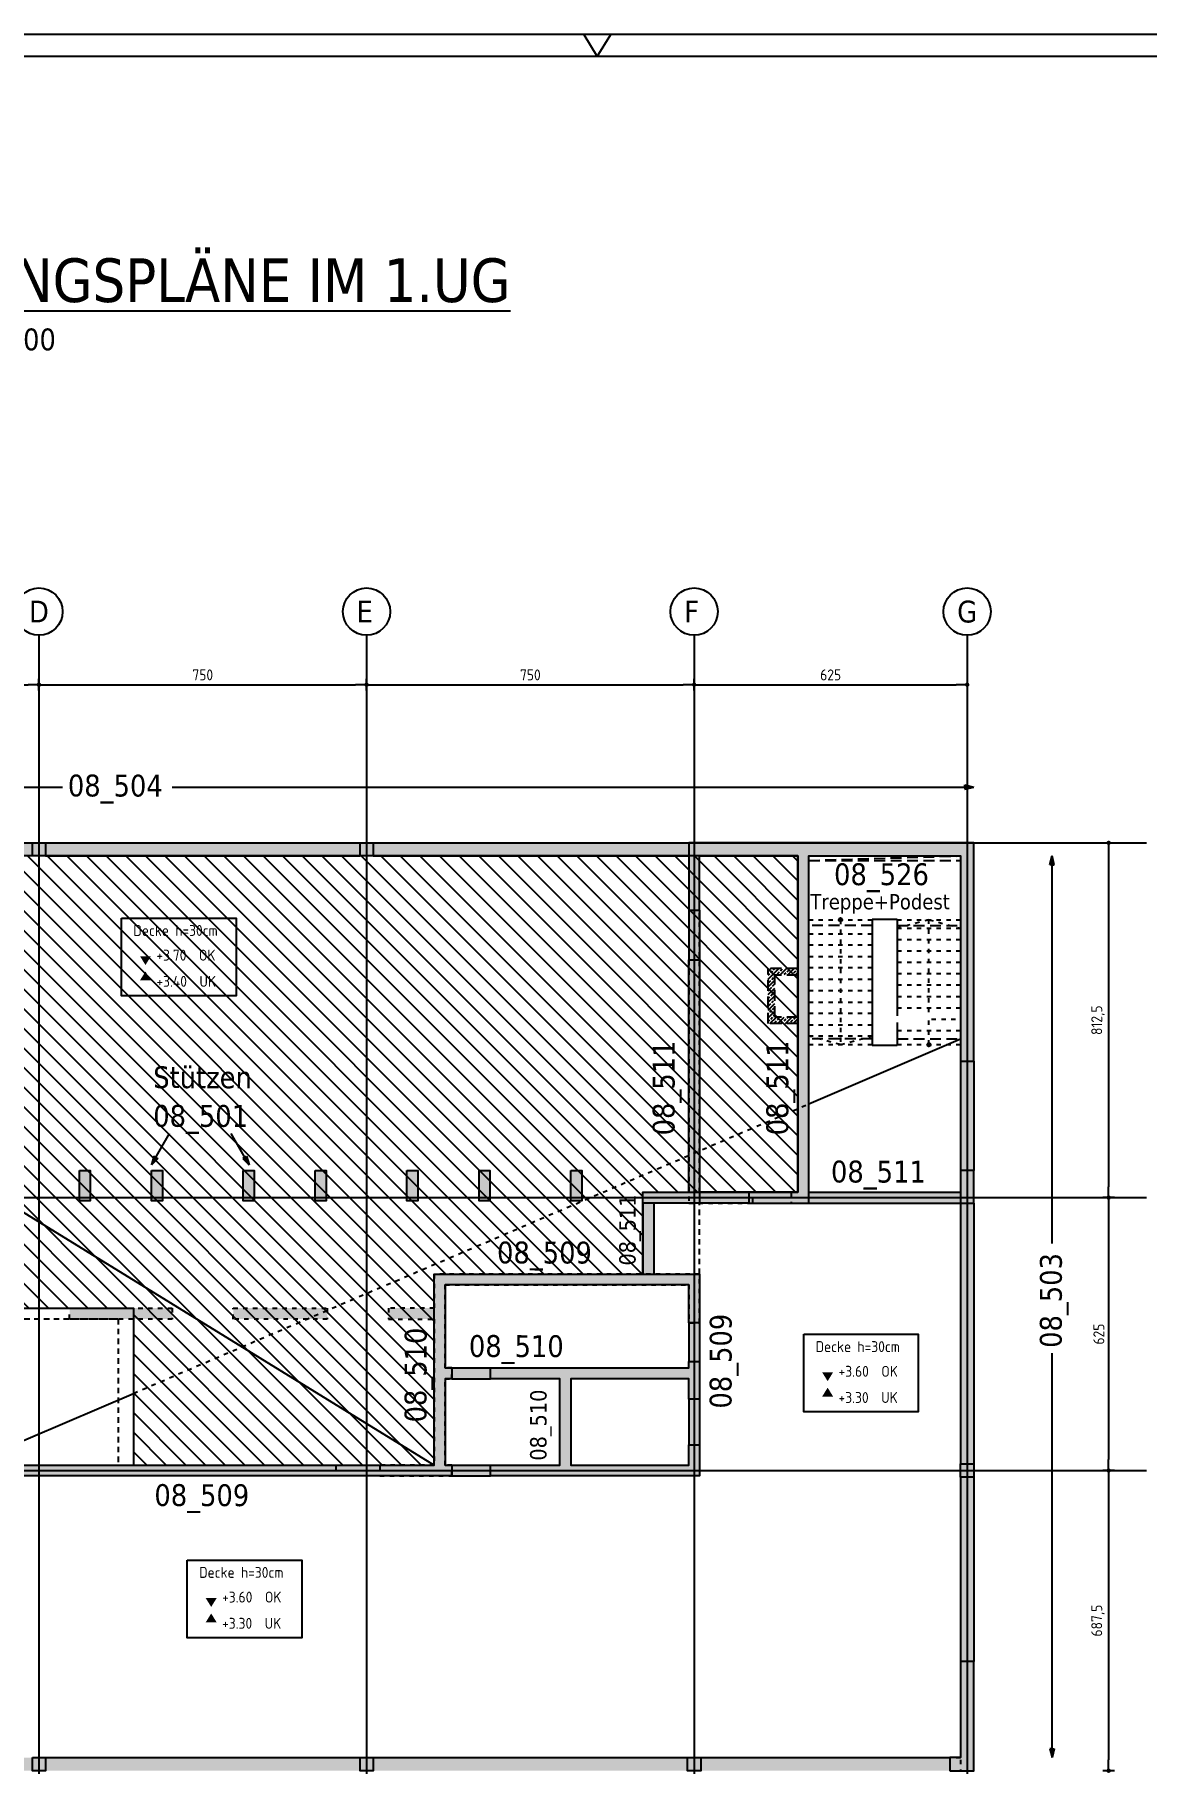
# Model space of a CAD drawing. Extents: x 0 to 84.1, y -39.8 to 59.4.
# Drawn here: x 29.17 to 54.62, y 19.8 to 59.4 of the extents above; entities that cross this region are included whole.
import ezdxf

# ---------------------------------------------------------------- set-up
doc = ezdxf.new("R2010")
doc.units = 0
for name, pattern in [('AUSGEZOGEN', [1000.01, 1000, 0.01]), ('DOT', [0.175, 0.05, -0.125]), ('HIDDEN', [0.375, 0.25, -0.125]), ('HIDDEN2', [0.187, 0.125, -0.062]), ('PUNKT', [0.175, 0.05, -0.125]), ('VERDECKT', [0.375, 0.25, -0.125])]:
    doc.linetypes.add(name, pattern=pattern)
for name, color, linetype in [('ACHSEN', 7, 'Continuous'), ('BETON', 7, 'Continuous'), ('Brüstung EG', 7, 'Continuous'), ('DRUEBER', 7, 'Continuous'), ('EG', 7, 'Continuous'), ('grau_hell', 7, 'Continuous'), ('grau_mittel', 7, 'Continuous'), ('HILFE', 7, 'Continuous'), ('koten', 7, 'Continuous'), ('MASSE', 7, 'Continuous'), ('OBJEKT', 7, 'Continuous'), ('RAHMEN', 7, 'Continuous'), ('RND', 7, 'Continuous'), ('SCHRAFF', 7, 'Continuous'), ('SFP_Achsen', 7, 'Continuous'), ('TEXT', 7, 'Continuous'), ('VERDECKT', 7, 'Continuous')]:
    doc.layers.add(name, color=color, linetype=linetype)
doc.layers.add('NOPLOT', color=7, linetype='Continuous', plot=False)
doc.styles.add('helv', font='tahoma.ttf')
doc.styles.add('txt', font='isocp.shx')
doc.dimstyles.new('DOT_I', dxfattribs={"dimtxt": 0.25, "dimasz": 0.25, "dimexe": 0.1, "dimexo": 0.3, "dimgap": 0.1, "dimtad": 1, "dimdec": 3, "dimzin": 3, "dimtxsty": 'txt', "dimblk": 'DOT', "dimblk1": 'DOT', "dimblk2": 'DOT', "dimsah": 1, "dimcen": 0.1, "dimse1": 1, "dimse2": 1, "dimazin": 0, "dimtfac": 1, "dimtdec": 4, "dimtix": 1, "dimtmove": 2, "dimatfit": 3, "dimfxl": 0, "dimtvp": 1, "dimtolj": 1, "dimtzin": 0, "dimarcsym": 0})
pattern_1 = [(0, (-66.916055, 380.793776), (0.025, 0.05), [0, -0.05])]

# ---------------------------------------------------------------- blocks, each defined once
blk = doc.blocks.new('DINA1')
at = {"layer": 'RAHMEN'}
blk.add_line((84.1, 59.4), (0, 59.4), dxfattribs=at)
at = {"layer": 'RAHMEN', "color": 7, "linetype": 'Continuous'}
for p, q in [((41.74, 59.4), (42.05, 58.9)), ((42.05, 58.9), (42.36, 59.4))]:
    blk.add_line(p, q, dxfattribs=at)
at = {"layer": 'RAHMEN', "color": 5}
blk.add_line((83.6, 58.9), (2, 58.9), dxfattribs=at)
blk = doc.blocks.new('DOT')
at = {"layer": 'MASSE', "color": 7, "linetype": 'Continuous'}
for p, q in [((0, 0), (-1, 0)), ((0, 0.54), (0, -0.54))]:
    blk.add_line(p, q, dxfattribs=at)
at = {"layer": 'MASSE', "color": 7, "linetype": 'Continuous', "const_width": 0.2}
blk.add_lwpolyline([(-0.1, 0, 1), (0.1, 0, 1)], format="xyb", close=True, dxfattribs=at)
blk = doc.blocks.new('*D8')
at = {"layer": 'Defpoints', "color": 0, "linetype": 'AUSGEZOGEN', "transparency": 16777216}
for p in [(21.769, 44.51), (29.269, 44.51), (29.269, 44.51)]:
    blk.add_point(p, dxfattribs=at)
at = {"layer": 'MASSE', "color": 0, "linetype": 'AUSGEZOGEN', "lineweight": -2, "transparency": 16777216}
blk.add_line((22.019, 44.51), (29.019, 44.51), dxfattribs=at)
at = {"layer": 'MASSE', "color": 0, "linetype": 'AUSGEZOGEN', "lineweight": -2, "transparency": 16777216, "xscale": 0.25, "yscale": 0.25, "zscale": 0.25, "rotation": 180}
blk.add_blockref('DOT', (21.769, 44.51), dxfattribs=at)
at = {"layer": 'MASSE', "color": 0, "linetype": 'AUSGEZOGEN', "lineweight": -2, "transparency": 16777216, "xscale": 0.25, "yscale": 0.25, "zscale": 0.25}
blk.add_blockref('DOT', (29.269, 44.51), dxfattribs=at)
at = {"layer": 'MASSE', "color": 0, "linetype": 'AUSGEZOGEN', "transparency": 16777216, "insert": (25.519, 44.735), "char_height": 0.25, "attachment_point": 5, "style": 'txt'}
blk.add_mtext('\\A1;750', dxfattribs=at)
blk = doc.blocks.new('*D9')
at = {"layer": 'Defpoints', "color": 0, "linetype": 'AUSGEZOGEN', "transparency": 16777216}
for p in [(29.269, 44.51), (36.769, 44.51), (36.769, 44.51)]:
    blk.add_point(p, dxfattribs=at)
at = {"layer": 'MASSE', "color": 0, "linetype": 'AUSGEZOGEN', "lineweight": -2, "transparency": 16777216}
blk.add_line((29.519, 44.51), (36.519, 44.51), dxfattribs=at)
at = {"layer": 'MASSE', "color": 0, "linetype": 'AUSGEZOGEN', "lineweight": -2, "transparency": 16777216, "xscale": 0.25, "yscale": 0.25, "zscale": 0.25, "rotation": 180}
blk.add_blockref('DOT', (29.269, 44.51), dxfattribs=at)
at = {"layer": 'MASSE', "color": 0, "linetype": 'AUSGEZOGEN', "lineweight": -2, "transparency": 16777216, "xscale": 0.25, "yscale": 0.25, "zscale": 0.25}
blk.add_blockref('DOT', (36.769, 44.51), dxfattribs=at)
at = {"layer": 'MASSE', "color": 0, "linetype": 'AUSGEZOGEN', "transparency": 16777216, "insert": (33.019, 44.735), "char_height": 0.25, "attachment_point": 5, "style": 'txt'}
blk.add_mtext('\\A1;750', dxfattribs=at)
blk = doc.blocks.new('*D10')
at = {"layer": 'Defpoints', "color": 0, "linetype": 'AUSGEZOGEN', "transparency": 16777216}
for p in [(36.769, 44.51), (44.269, 44.51), (44.269, 44.51)]:
    blk.add_point(p, dxfattribs=at)
at = {"layer": 'MASSE', "color": 0, "linetype": 'AUSGEZOGEN', "lineweight": -2, "transparency": 16777216}
blk.add_line((37.019, 44.51), (44.019, 44.51), dxfattribs=at)
at = {"layer": 'MASSE', "color": 0, "linetype": 'AUSGEZOGEN', "lineweight": -2, "transparency": 16777216, "xscale": 0.25, "yscale": 0.25, "zscale": 0.25, "rotation": 180}
blk.add_blockref('DOT', (36.769, 44.51), dxfattribs=at)
at = {"layer": 'MASSE', "color": 0, "linetype": 'AUSGEZOGEN', "lineweight": -2, "transparency": 16777216, "xscale": 0.25, "yscale": 0.25, "zscale": 0.25}
blk.add_blockref('DOT', (44.269, 44.51), dxfattribs=at)
at = {"layer": 'MASSE', "color": 0, "linetype": 'AUSGEZOGEN', "transparency": 16777216, "insert": (40.519, 44.735), "char_height": 0.25, "attachment_point": 5, "style": 'txt'}
blk.add_mtext('\\A1;750', dxfattribs=at)
blk = doc.blocks.new('*D11')
at = {"layer": 'Defpoints', "color": 0, "linetype": 'AUSGEZOGEN', "transparency": 16777216}
for p in [(44.269, 44.51), (50.519, 44.51), (50.519, 44.51)]:
    blk.add_point(p, dxfattribs=at)
at = {"layer": 'MASSE', "color": 0, "linetype": 'AUSGEZOGEN', "lineweight": -2, "transparency": 16777216}
blk.add_line((44.519, 44.51), (50.269, 44.51), dxfattribs=at)
at = {"layer": 'MASSE', "color": 0, "linetype": 'AUSGEZOGEN', "lineweight": -2, "transparency": 16777216, "xscale": 0.25, "yscale": 0.25, "zscale": 0.25, "rotation": 180}
blk.add_blockref('DOT', (44.269, 44.51), dxfattribs=at)
at = {"layer": 'MASSE', "color": 0, "linetype": 'AUSGEZOGEN', "lineweight": -2, "transparency": 16777216, "xscale": 0.25, "yscale": 0.25, "zscale": 0.25}
blk.add_blockref('DOT', (50.519, 44.51), dxfattribs=at)
at = {"layer": 'MASSE', "color": 0, "linetype": 'AUSGEZOGEN', "transparency": 16777216, "insert": (47.394, 44.735), "char_height": 0.25, "attachment_point": 5, "style": 'txt'}
blk.add_mtext('\\A1;625', dxfattribs=at)
blk = doc.blocks.new('*D12')
at = {"layer": 'Defpoints', "color": 0, "linetype": 'AUSGEZOGEN', "transparency": 16777216}
for p in [(53.759, 40.887), (53.759, 32.762), (53.759, 32.762)]:
    blk.add_point(p, dxfattribs=at)
at = {"layer": 'MASSE', "color": 0, "linetype": 'AUSGEZOGEN', "lineweight": -2, "transparency": 16777216}
blk.add_line((53.759, 40.637), (53.759, 33.012), dxfattribs=at)
at = {"layer": 'MASSE', "color": 0, "linetype": 'AUSGEZOGEN', "lineweight": -2, "transparency": 16777216, "xscale": 0.25, "yscale": 0.25, "zscale": 0.25}
for p, rotation in [((53.759, 40.887), 90), ((53.759, 32.762), 270)]:
    blk.add_blockref('DOT', p, dxfattribs=dict(at, rotation=rotation))
at = {"layer": 'MASSE', "color": 0, "linetype": 'AUSGEZOGEN', "transparency": 16777216, "insert": (53.515, 36.825), "char_height": 0.25, "attachment_point": 5, "rotation": 90, "style": 'txt'}
blk.add_mtext('\\A1;812,5', dxfattribs=at)
blk = doc.blocks.new('*D13')
at = {"layer": 'Defpoints', "color": 0, "linetype": 'AUSGEZOGEN', "transparency": 16777216}
for p in [(53.759, 32.762), (53.759, 26.512), (53.759, 26.512)]:
    blk.add_point(p, dxfattribs=at)
at = {"layer": 'MASSE', "color": 0, "linetype": 'AUSGEZOGEN', "lineweight": -2, "transparency": 16777216}
blk.add_line((53.759, 32.512), (53.759, 26.762), dxfattribs=at)
at = {"layer": 'MASSE', "color": 0, "linetype": 'AUSGEZOGEN', "lineweight": -2, "transparency": 16777216, "xscale": 0.25, "yscale": 0.25, "zscale": 0.25}
for p, rotation in [((53.759, 32.762), 90), ((53.759, 26.512), 270)]:
    blk.add_blockref('DOT', p, dxfattribs=dict(at, rotation=rotation))
at = {"layer": 'MASSE', "color": 0, "linetype": 'AUSGEZOGEN', "transparency": 16777216, "insert": (53.534, 29.637), "char_height": 0.25, "attachment_point": 5, "rotation": 90, "style": 'txt'}
blk.add_mtext('\\A1;625', dxfattribs=at)
blk = doc.blocks.new('*D14')
at = {"layer": 'Defpoints', "color": 0, "linetype": 'AUSGEZOGEN', "transparency": 16777216}
for p in [(53.759, 26.512), (53.759, 19.637), (53.759, 19.637)]:
    blk.add_point(p, dxfattribs=at)
at = {"layer": 'MASSE', "color": 0, "linetype": 'AUSGEZOGEN', "lineweight": -2, "transparency": 16777216}
blk.add_line((53.759, 26.262), (53.759, 19.887), dxfattribs=at)
at = {"layer": 'MASSE', "color": 0, "linetype": 'AUSGEZOGEN', "lineweight": -2, "transparency": 16777216, "xscale": 0.25, "yscale": 0.25, "zscale": 0.25}
for p, rotation in [((53.759, 26.512), 90), ((53.759, 19.637), 270)]:
    blk.add_blockref('DOT', p, dxfattribs=dict(at, rotation=rotation))
at = {"layer": 'MASSE', "color": 0, "linetype": 'AUSGEZOGEN', "transparency": 16777216, "insert": (53.515, 23.075), "char_height": 0.25, "attachment_point": 5, "rotation": 90, "style": 'txt'}
blk.add_mtext('\\A1;687,5', dxfattribs=at)
blk = doc.blocks.new('1.UG')
at = {"color": 0, "linetype": 'ByBlock', "lineweight": -2}
for points in [[(0, 0), (6.475, 0), (6.475, -1.54), (6.225, -1.54), (6.225, -0.3), (3.975, -0.3), (3.975, -8), (5.1, -8), (5.1, -8.25), (3.725, -8.25), (3.725, -0.3), (0.235, -0.3), (0.235, -12.105), (-0.43, -12.105), (-0.43, -11.805), (0.025, -11.805), (0.025, -7.075), (0.075, -7.075), (0.075, 0)], [(39, -5), (39, 0), (32.475, 0), (32.475, -1.54), (32.725, -1.54), (32.725, -0.3), (34.975, -0.3), (34.975, -8), (33.85, -8), (33.85, -8.25), (35.225, -8.25), (35.225, -0.3), (38.7, -0.3), (38.7, -5), (39, -5)], [(0.075, 0), (0, 0), (0, -7.075), (0.025, -7.075)], [(0.235, -12.105), (0.3, -12.105), (0.3, -0.3)], [(32.475, -2.675), (32.725, -2.675), (32.725, -8.25), (31.425, -8.25), (31.425, -8), (32.475, -8), (32.475, -2.675)], [(0.025, -7.075), (-0.05, -7.075), (-0.05, -11.805)], [(3.725, -9.875), (12.125, -9.875), (12.125, -10.125), (10.31, -10.125), (10.31, -11.315), (13.16, -11.315), (13.16, -10.125), (13.01, -10.125), (13.01, -9.875), (15.775, -9.875), (15.775, -10.125), (14.575, -10.125), (14.575, -14.25), (26.65, -14.25), (26.65, -9.875), (32.725, -9.875), (32.725, -10.99), (32.475, -10.99), (32.475, -10.125), (26.9, -10.125), (26.9, -12.025), (27.05, -12.025), (27.05, -12.275), (26.9, -12.275), (26.9, -14.25), (27.05, -14.25), (27.05, -14.5), (11.47, -14.5), (11.47, -14.25), (14.325, -14.25), (14.325, -10.125), (13.41, -10.125), (13.41, -11.565), (10.31, -11.565), (10.31, -14.25), (10.46, -14.25), (10.46, -14.5), (9.91, -14.5), (9.91, -14.25), (10.06, -14.25), (10.06, -10.125), (3.975, -10.125), (3.975, -14.25), (4.125, -14.25), (4.125, -14.5), (3.725, -14.5), (3.725, -9.875)], [(27.935, -12.025), (32.475, -12.025), (32.475, -11.875), (32.725, -11.875), (32.725, -12.74), (32.475, -12.74), (32.475, -12.275), (29.775, -12.275), (29.775, -14.25), (32.475, -14.25), (32.475, -13.79), (32.725, -13.79), (32.725, -14.5), (27.935, -14.5), (27.935, -14.25), (29.525, -14.25), (29.525, -12.275), (27.935, -12.275), (27.935, -12.025)], [(0.235, -14.155), (0.3, -14.155), (0.3, -19.85)], [(0.025, -21.25), (-0.05, -21.25), (-0.05, -14.455)], [(4.025, -21.25), (3.725, -21.25), (3.725, -20.15), (3.25, -20.15), (3.25, -19.85), (3.725, -19.85), (3.725, -16.123), (4.025, -16.123), (4.025, -21.25)], [(0.3, -20.15), (0.3, -21.25), (0.235, -21.25)]]:
    blk.add_lwpolyline(points, dxfattribs=at)
for points in [[(24.95, 0), (25.25, 0), (25.25, -0.3), (24.95, -0.3)], [(9.95, 0), (10.25, 0), (10.25, -0.3), (9.95, -0.3)], [(17.45, 0), (17.75, 0), (17.75, -0.3), (17.45, -0.3)], [(6.225, -2.675), (6.475, -2.675), (6.475, -8.25), (6.225, -8.25)], [(8.925, -7.5), (9.175, -7.5), (9.175, -8.195), (8.925, -8.195)], [(11.025, -7.5), (11.275, -7.5), (11.275, -8.195), (11.025, -8.195)], [(12.675, -7.5), (12.925, -7.5), (12.925, -8.195), (12.675, -8.195)], [(14.775, -7.5), (15.025, -7.5), (15.025, -8.195), (14.775, -8.195)], [(16.425, -7.5), (16.675, -7.5), (16.675, -8.195), (16.425, -8.195)], [(18.525, -7.5), (18.775, -7.5), (18.775, -8.195), (18.525, -8.195)], [(20.175, -7.5), (20.425, -7.5), (20.425, -8.195), (20.175, -8.195)], [(22.275, -7.5), (22.525, -7.5), (22.525, -8.195), (22.275, -8.195)], [(23.925, -7.5), (24.175, -7.5), (24.175, -8.195), (23.925, -8.195)], [(26.025, -7.5), (26.275, -7.5), (26.275, -8.195), (26.025, -8.195)], [(27.675, -7.5), (27.925, -7.5), (27.925, -8.195), (27.675, -8.195)], [(29.775, -7.5), (30.025, -7.5), (30.025, -8.195), (29.775, -8.195)], [(39, -7.5), (38.7, -7.5), (38.7, -8.25), (39, -8.25)], [(0.025, -21.25), (0.025, -14.455), (-0.43, -14.455), (-0.43, -14.155), (0.235, -14.155), (0.235, -19.85), (0.775, -19.85), (0.775, -20.15), (0.235, -20.15), (0.235, -21.25)], [(5.135, -14.25), (8.9, -14.25), (8.9, -14.5), (5.135, -14.5)], [(38.7, -14.225), (39, -14.225), (39, -14.525), (38.7, -14.525)], [(38.45, -21.25), (39, -21.25), (39, -18.75), (38.7, -18.75), (38.7, -20.95), (38.45, -20.95)], [(9.95, -20.95), (10.25, -20.95), (10.25, -21.25), (9.95, -21.25)], [(17.45, -20.95), (17.75, -20.95), (17.75, -21.25), (17.45, -21.25)], [(24.95, -20.95), (25.25, -20.95), (25.25, -21.25), (24.95, -21.25)], [(32.45, -20.95), (32.75, -20.95), (32.75, -21.25), (32.45, -21.25)]]:
    blk.add_lwpolyline(points, close=True, dxfattribs=at)
blk = doc.blocks.new('EG')
at = {"color": 0, "linetype": 'ByBlock', "lineweight": -2}
for points in [[(0.075, 0), (6.475, 0), (6.475, -8.25), (5.01, -8.25), (5.01, -8), (6.225, -8), (6.225, -0.3), (3.975, -0.3), (3.975, -8), (4.125, -8), (4.125, -8.25), (3.725, -8.25), (3.725, -0.3), (0.235, -0.3), (0.235, -12.105), (-0.43, -12.105), (-0.43, -11.805), (0.025, -11.805), (0.025, -7.075), (0.075, -7.075)], [(9.95, 0), (10.25, 0), (10.25, -0.3), (9.95, -0.3)], [(17.45, 0), (17.75, 0), (17.75, -0.3), (17.45, -0.3)], [(24.95, 0), (25.25, 0), (25.25, -0.3), (24.95, -0.3)], [(8.925, -7.5), (9.175, -7.5), (9.175, -8.195), (8.925, -8.195)], [(11.025, -7.5), (11.275, -7.5), (11.275, -8.195), (11.025, -8.195)], [(12.675, -7.5), (12.925, -7.5), (12.925, -8.195), (12.675, -8.195)], [(14.775, -7.5), (15.025, -7.5), (15.025, -8.195), (14.775, -8.195)], [(16.425, -7.5), (16.675, -7.5), (16.675, -8.195), (16.425, -8.195)], [(18.525, -7.5), (18.775, -7.5), (18.775, -8.195), (18.525, -8.195)], [(20.175, -7.5), (20.425, -7.5), (20.425, -8.195), (20.175, -8.195)], [(22.275, -7.5), (22.525, -7.5), (22.525, -8.195), (22.275, -8.195)], [(23.925, -7.5), (24.175, -7.5), (24.175, -8.195), (23.925, -8.195)], [(26.025, -7.5), (26.275, -7.5), (26.275, -8.195), (26.025, -8.195)], [(27.675, -7.5), (27.925, -7.5), (27.925, -8.195), (27.675, -8.195)], [(29.775, -7.5), (30.025, -7.5), (30.025, -8.195), (29.775, -8.195)], [(39, -7.5), (38.7, -7.5), (38.7, -8.25), (39, -8.25)], [(14.325, -10.125), (13.41, -10.125), (13.41, -14.25), (14.325, -14.25)], [(14.575, -10.125), (15.525, -10.125), (15.525, -14.25), (14.575, -14.25)], [(18.3, -10.655), (20.65, -10.655), (20.65, -10.905), (18.3, -10.905)], [(22.05, -10.655), (24.2, -10.655), (24.2, -10.905), (22.05, -10.905)], [(0.235, -14.155), (0.235, -21.25), (0.025, -21.25), (0.025, -14.455), (-0.43, -14.455), (-0.43, -14.155)], [(5.135, -14.25), (8.9, -14.25), (8.9, -14.5), (5.135, -14.5)], [(38.7, -14.225), (39, -14.225), (39, -14.525), (38.7, -14.525)], [(39, -18.75), (38.7, -18.75), (38.7, -21.25), (39, -21.25)], [(3.7, -20.95), (4, -20.95), (4, -21.25), (3.7, -21.25)], [(9.95, -20.95), (10.25, -20.95), (10.25, -21.25), (9.95, -21.25)], [(17.45, -20.95), (17.75, -20.95), (17.75, -21.25), (17.45, -21.25)], [(24.95, -20.95), (25.25, -20.95), (25.25, -21.25), (24.95, -21.25)], [(32.45, -20.95), (32.75, -20.95), (32.75, -21.25), (32.45, -21.25)]]:
    blk.add_lwpolyline(points, close=True, dxfattribs=at)
for points in [[(0.075, 0), (0, 0), (0, -7.075), (0.025, -7.075)], [(39, 0), (32.475, 0), (32.475, -8.25), (33.94, -8.25), (33.94, -8), (32.725, -8), (32.725, -0.3), (34.975, -0.3), (34.975, -8), (34.825, -8), (34.825, -8.25), (35.225, -8.25), (35.225, -0.3), (38.7, -0.3), (38.7, -5), (39, -5), (39, 0)], [(0.235, -12.105), (0.3, -12.105), (0.3, -0.3)], [(0.025, -7.075), (-0.05, -7.075), (-0.05, -11.805)], [(3.725, -9.875), (12.125, -9.875), (12.125, -10.125), (10.31, -10.125), (10.31, -11.315), (13.16, -11.315), (13.16, -10.125), (13.01, -10.125), (13.01, -9.875), (15.775, -9.875), (15.775, -10.655), (16.9, -10.655), (16.9, -10.905), (15.775, -10.905), (15.775, -14.25), (24.395, -14.25), (24.395, -14.5), (11.47, -14.5), (11.47, -14.25), (13.16, -14.25), (13.16, -11.565), (10.31, -11.565), (10.31, -14.25), (10.46, -14.25), (10.46, -14.5), (9.91, -14.5), (9.91, -14.25), (10.06, -14.25), (10.06, -10.125), (3.975, -10.125), (3.975, -14.25), (4.125, -14.25), (4.125, -14.5), (3.725, -14.5), (3.725, -9.875)], [(26.65, -9.875), (26.65, -10.655), (25.6, -10.655), (25.6, -10.905), (26.65, -10.905), (26.65, -14.25), (25.405, -14.25), (25.405, -14.5), (27.05, -14.5), (27.05, -14.25), (26.9, -14.25), (26.9, -12.275), (27.05, -12.275), (27.05, -12.025), (26.9, -12.025), (26.9, -10.125), (32.475, -10.125), (32.475, -10.99), (32.725, -10.99), (32.725, -9.875), (26.65, -9.875)], [(27.935, -12.025), (32.475, -12.025), (32.475, -11.875), (32.725, -11.875), (32.725, -12.74), (32.475, -12.74), (32.475, -12.275), (29.775, -12.275), (29.775, -14.25), (32.475, -14.25), (32.475, -13.79), (32.725, -13.79), (32.725, -14.5), (27.935, -14.5), (27.935, -14.25), (29.525, -14.25), (29.525, -12.275), (27.935, -12.275), (27.935, -12.025)], [(0.235, -14.155), (0.3, -14.155), (0.3, -21.25), (0.235, -21.25)], [(0.025, -21.25), (-0.05, -21.25), (-0.05, -14.455)]]:
    blk.add_lwpolyline(points, dxfattribs=at)
blk = doc.blocks.new('Pfeillinie')
at = {"layer": 'TEXT', "linetype": 'Continuous'}
blk.add_hatch(color=7, dxfattribs=at).paths.add_polyline_path([(0, 0), (-0.8, 0.2), (-0.8, 0), (-0.8, -0.2)])
at = {"layer": 'TEXT', "color": 7, "linetype": 'Continuous'}
for p, q in [((-0.8, 0), (-0.8, 0.2)), ((-0.8, 0.2), (0, 0)), ((-0.8, 0), (-0.8, -0.2)), ((-0.8, -0.2), (0, 0))]:
    blk.add_line(p, q, dxfattribs=at)
blk = doc.blocks.new('okrd_o')
at = {"layer": 'koten', "color": 7, "linetype": 'Continuous'}
blk.add_solid([(-0.125, 0.202), (0.125, 0.202), (0, 0)], dxfattribs=at)
at = {"layer": 'koten', "style": 'txt'}
blk.add_attdef('OKRD', (0.25, 0.1), '', height=0.25, dxfattribs=at)
blk = doc.blocks.new('okrd_u')
at = {"layer": 'koten', "color": 7, "linetype": 'Continuous'}
blk.add_solid([(-0.125, -0.202), (0.125, -0.202), (0, 0)], dxfattribs=at)
at = {"layer": 'koten', "style": 'txt'}
blk.add_attdef('OKRD', (0.25, -0.35), '', height=0.25, dxfattribs=at)

msp = doc.modelspace()

# ---------------------------------------------------------------- hatches: boundary and pattern name
at = {"layer": 'Brüstung EG', "linetype": 'DOT'}
h = msp.add_hatch(dxfattribs=at)
h.set_pattern_fill('DOTS', color=102, scale=0.8, double=1)
h.set_pattern_definition(pattern_1)
h.paths.add_polyline_path([(21.6189, 40.5872), (21.6189, 40.8872), (18.1439, 40.8872), (18.1439, 40.5872)])
h.paths.add_polyline_path([(29.1189, 40.5872), (29.1189, 40.8872), (21.9189, 40.8872), (21.9189, 40.5872)])
h.paths.add_polyline_path([(36.6189, 40.5872), (36.6189, 40.8872), (29.4189, 40.8872), (29.4189, 40.5872)])
h.paths.add_polyline_path([(44.1439, 40.5872), (44.1439, 40.8872), (36.9189, 40.8872), (36.9189, 40.5872)])
h.paths.add_polyline_path([(50.3689, 26.6622), (50.6689, 26.6622), (50.6689, 32.6372), (50.3689, 32.6372)])
h.paths.add_polyline_path([(50.6689, 26.3622), (50.3689, 26.3622), (50.3689, 22.1372), (50.6689, 22.1372)])
h.paths.add_polyline_path([(44.4189, 19.9372), (44.4189, 19.6372), (50.3689, 19.6372), (50.3689, 19.9372)])
h.paths.add_polyline_path([(36.9189, 19.9372), (36.9189, 19.6372), (44.1189, 19.6372), (44.1189, 19.9372)])
h.paths.add_polyline_path([(29.4189, 19.9372), (29.4189, 19.6372), (36.6189, 19.6372), (36.6189, 19.9372)])
h.paths.add_polyline_path([(29.1189, 19.6372), (29.1189, 19.9372), (21.9189, 19.9372), (21.9189, 19.6372)])
h.paths.add_polyline_path([(15.6689, 19.9372), (15.6689, 19.6372), (21.6189, 19.6372), (21.6189, 19.9372)])
h.paths.add_polyline_path([(15.3689, 19.6372), (15.3689, 19.9372), (11.9689, 19.9372), (11.9689, 19.6372)])
at = {"layer": 'EG', "linetype": 'AUSGEZOGEN'}
h = msp.add_hatch(dxfattribs=at)
h.set_pattern_fill('DOTS', scale=0.8, double=1)
h.set_pattern_definition(pattern_1)
h.paths.add_polyline_path([(46.6439, 40.5872), (46.6439, 32.8872), (46.4939, 32.8872), (46.4939, 32.6372), (46.8939, 32.6372), (46.8939, 40.5872), (50.3689, 40.5872), (50.3689, 35.8872), (50.6689, 35.8872), (50.6689, 40.8872), (44.1439, 40.8872), (44.1439, 32.6372), (45.6089, 32.6372), (45.6089, 32.8872), (44.3939, 32.8872), (44.3939, 40.5872)])
h.paths.add_polyline_path([(50.3689, 32.6372), (50.6689, 32.6372), (50.6689, 33.3872), (50.3689, 33.3872)], flags=17)
h.paths.add_polyline_path([(50.6689, 26.3622), (50.6689, 26.6622), (50.3689, 26.6622), (50.3689, 26.3622)])
h.paths.add_polyline_path([(50.3689, 19.6372), (50.6689, 19.6372), (50.6689, 22.1372), (50.3689, 22.1372)])
h.paths.add_polyline_path([(44.4189, 19.9372), (44.1189, 19.9372), (44.1189, 19.6372), (44.4189, 19.6372)])
h.paths.add_polyline_path([(36.6189, 19.6372), (36.9189, 19.6372), (36.9189, 19.9372), (36.6189, 19.9372)])
h.paths.add_polyline_path([(29.1189, 19.6372), (29.4189, 19.6372), (29.4189, 19.9372), (29.1189, 19.9372)])
h.paths.add_polyline_path([(21.6189, 19.6372), (21.9189, 19.6372), (21.9189, 19.9372), (21.6189, 19.9372)])
h.paths.add_polyline_path([(15.3689, 19.6372), (15.6689, 19.6372), (15.6689, 19.9372), (15.3689, 19.9372)])
h.paths.add_polyline_path([(11.6939, 19.6372), (11.9039, 19.6372), (11.9039, 26.7322), (11.2389, 26.7322), (11.2389, 26.4322), (11.6939, 26.4322)])
h.paths.add_polyline_path([(15.6439, 30.7622), (21.7289, 30.7622), (21.7289, 26.6372), (21.5789, 26.6372), (21.5789, 26.3872), (22.1289, 26.3872), (22.1289, 26.6372), (21.9789, 26.6372), (21.9789, 29.3222), (24.8289, 29.3222), (24.8289, 26.6372), (23.1389, 26.6372), (23.1389, 26.3872), (36.0639, 26.3872), (36.0639, 26.6372), (27.4439, 26.6372), (27.4439, 29.9822), (28.5689, 29.9822), (28.5689, 30.2322), (27.4439, 30.2322), (27.4439, 31.0122), (24.6789, 31.0122), (24.6789, 30.7622), (24.8289, 30.7622), (24.8289, 29.5722), (21.9789, 29.5722), (21.9789, 30.7622), (23.7939, 30.7622), (23.7939, 31.0122), (15.3939, 31.0122), (15.3939, 26.3872), (15.7936, 26.3872), (15.7936, 26.6372), (15.6439, 26.6372)])
h.paths.add_polyline_path([(16.8039, 26.6372), (16.8039, 26.3872), (20.5689, 26.3872), (20.5689, 26.6372)], flags=17)
h.paths.add_polyline_path([(25.0789, 26.6372), (25.9939, 26.6372), (25.9939, 30.7622), (25.0789, 30.7622)], flags=16)
h.paths.add_polyline_path([(27.1939, 30.7622), (26.2439, 30.7622), (26.2439, 26.6372), (27.1939, 26.6372)], flags=16)
h.paths.add_polyline_path([(29.9689, 30.2322), (29.9689, 29.9822), (32.3189, 29.9822), (32.3189, 30.2322)], flags=17)
h.paths.add_polyline_path([(35.8689, 29.9822), (35.8689, 30.2322), (33.7189, 30.2322), (33.7189, 29.9822)], flags=17)
h.paths.add_polyline_path([(37.2689, 30.2322), (37.2689, 29.9822), (38.3189, 29.9822), (38.3189, 26.6372), (37.0739, 26.6372), (37.0739, 26.3872), (38.7189, 26.3872), (38.7189, 26.6372), (38.5689, 26.6372), (38.5689, 28.6122), (38.7189, 28.6122), (38.7189, 28.8622), (38.5689, 28.8622), (38.5689, 30.7622), (44.1439, 30.7622), (44.1439, 29.897), (44.3939, 29.897), (44.3939, 31.0122), (38.3189, 31.0122), (38.3189, 30.2322)])
h.paths.add_polyline_path([(39.6039, 28.8622), (39.6039, 28.6122), (41.1939, 28.6122), (41.1939, 26.6372), (39.6039, 26.6372), (39.6039, 26.3872), (44.3939, 26.3872), (44.3939, 27.0972), (44.1439, 27.0972), (44.1439, 26.6372), (41.4439, 26.6372), (41.4439, 28.6122), (44.1439, 28.6122), (44.1439, 28.1472), (44.3939, 28.1472), (44.3939, 29.012), (44.1439, 29.012), (44.1439, 28.8622)])
h.paths.add_polyline_path([(41.4439, 32.6922), (41.6939, 32.6922), (41.6939, 33.3872), (41.4439, 33.3872)])
h.paths.add_polyline_path([(39.5939, 33.3872), (39.3439, 33.3872), (39.3439, 32.6922), (39.5939, 32.6922)])
h.paths.add_polyline_path([(37.9439, 33.3872), (37.6939, 33.3872), (37.6939, 32.6922), (37.9439, 32.6922)])
h.paths.add_polyline_path([(35.8439, 33.3872), (35.5939, 33.3872), (35.5939, 32.6922), (35.8439, 32.6922)])
h.paths.add_polyline_path([(33.9439, 32.6922), (34.1939, 32.6922), (34.1939, 33.3872), (33.9439, 33.3872)])
h.paths.add_polyline_path([(32.0939, 33.3872), (31.8439, 33.3872), (31.8439, 32.6922), (32.0939, 32.6922)])
h.paths.add_polyline_path([(30.4439, 33.3872), (30.1939, 33.3872), (30.1939, 32.6922), (30.4439, 32.6922)])
h.paths.add_polyline_path([(28.3439, 33.3872), (28.0939, 33.3872), (28.0939, 32.6922), (28.3439, 32.6922)])
h.paths.add_polyline_path([(26.6939, 33.3872), (26.4439, 33.3872), (26.4439, 32.6922), (26.6939, 32.6922)])
h.paths.add_polyline_path([(24.5939, 33.3872), (24.3439, 33.3872), (24.3439, 32.6922), (24.5939, 32.6922)])
h.paths.add_polyline_path([(22.6939, 32.6922), (22.9439, 32.6922), (22.9439, 33.3872), (22.6939, 33.3872)])
h.paths.add_polyline_path([(20.5939, 32.6922), (20.8439, 32.6922), (20.8439, 33.3872), (20.5939, 33.3872)])
h.paths.add_polyline_path([(16.6789, 32.8872), (16.6789, 32.6372), (18.1439, 32.6372), (18.1439, 40.8872), (11.7439, 40.8872), (11.7439, 33.8122), (11.6939, 33.8122), (11.6939, 29.0822), (11.2389, 29.0822), (11.2389, 28.7822), (11.9039, 28.7822), (11.9039, 40.5872), (15.3939, 40.5872), (15.3939, 32.6372), (15.7939, 32.6372), (15.7939, 32.8872), (15.6439, 32.8872), (15.6439, 40.5872), (17.8939, 40.5872), (17.8939, 32.8872)])
h.paths.add_polyline_path([(21.9189, 40.5872), (21.9189, 40.8872), (21.6189, 40.8872), (21.6189, 40.5872)])
h.paths.add_polyline_path([(29.1189, 40.8872), (29.1189, 40.5872), (29.4189, 40.5872), (29.4189, 40.8872)])
h.paths.add_polyline_path([(36.9189, 40.5872), (36.9189, 40.8872), (36.6189, 40.8872), (36.6189, 40.5872)])
at = {"layer": 'grau_hell', "linetype": 'AUSGEZOGEN'}
h = msp.add_hatch(dxfattribs=at)
h.set_pattern_fill('ANSI31', color=9, scale=0.1, angle=90, style=0, double=1)
h.paths.add_polyline_path([(15.6439, 40.5872), (15.6439, 32.8872), (18.1439, 32.8872), (18.1439, 31.0122), (27.4439, 31.0122), (27.4439, 30.2322), (31.4314, 30.2322), (31.4314, 26.6372), (38.3189, 26.6372), (38.3189, 31.0122), (43.0939, 31.0122), (43.0939, 32.8872), (46.6439, 32.8872), (46.6439, 40.5872)])
at = {"layer": 'SCHRAFF', "linetype": 'AUSGEZOGEN'}
h = msp.add_hatch(dxfattribs=at)
h.set_pattern_fill('ANSI33', color=102, scale=0.5, double=1)
h.set_pattern_definition([(45, (-66.91606, 380.79378), (-0.088388348, 0.088388348), []), (45, (-66.82767, 380.79378), (-0.088388348, 0.088388348), [0.0625, -0.03125])])
h.paths.add_polyline_path([(45.9639, 38.0072), (45.9639, 36.7472), (46.6439, 36.7472), (46.6439, 36.8972), (46.1139, 36.8972), (46.1139, 37.8572), (46.6439, 37.8572), (46.6439, 38.0072)])

# ---------------------------------------------------------------- linework, layer by layer
at = {"layer": 'ACHSEN', "color": 140, "linetype": 'AUSGEZOGEN'}
for p, q in [((29.2689, 45.643), (29.2689, 17.5872)), ((36.7689, 45.643), (36.7689, 17.5872)), ((44.2689, 45.643), (44.2689, 17.5872)), ((50.5189, 45.643), (50.5189, 17.5872)), ((9.9689, 40.8872), (54.6232, 40.8872)), ((9.9689, 32.7622), (54.6232, 32.7622)), ((9.9689, 26.5122), (54.6232, 26.5122))]:
    msp.add_line(p, q, dxfattribs=at)
at = {"layer": 'Brüstung EG', "color": 102, "linetype": 'DOT'}
for p, q in [((29.4189, 40.8872), (36.6189, 40.8872)), ((36.9189, 40.8872), (44.1439, 40.8872)), ((36.6189, 40.5872), (29.4189, 40.5872)), ((36.9189, 40.5872), (44.1439, 40.5872)), ((50.3689, 32.6372), (50.3689, 26.6622)), ((50.6689, 32.6372), (50.6689, 26.6622)), ((50.3689, 26.3622), (50.3689, 22.1372)), ((50.6689, 26.3622), (50.6689, 22.1372)), ((29.4189, 19.9372), (36.6189, 19.9372)), ((36.9189, 19.9372), (44.1189, 19.9372)), ((44.4189, 19.9372), (50.3689, 19.9372))]:
    msp.add_line(p, q, dxfattribs=at)
at = {"layer": 'DRUEBER', "color": 7, "linetype": 'DOT'}
for p, q in [((46.8939, 39.1272), (48.3439, 39.1272)), ((47.6189, 39.1272), (47.6189, 36.2672)), ((48.9189, 39.1272), (50.3689, 39.1272)), ((49.6439, 39.1272), (48.9189, 38.9322)), ((48.9189, 38.9322), (50.3689, 38.9322)), ((49.6439, 37.0078), (49.6439, 39.1272)), ((49.6439, 39.1272), (50.3689, 38.9322)), ((46.8939, 38.8022), (48.3439, 38.8022)), ((48.3439, 38.5422), (46.8939, 38.5422)), ((48.9189, 38.6722), (50.3689, 38.6722)), ((48.9189, 38.4122), (50.3689, 38.4122)), ((46.8939, 38.2822), (48.3439, 38.2822)), ((48.3439, 38.0222), (46.8939, 38.0222)), ((48.9189, 38.1522), (50.3689, 38.1522)), ((46.8939, 37.7622), (48.3439, 37.7622)), ((48.9189, 37.8922), (50.3689, 37.8922)), ((48.9189, 37.6322), (50.3689, 37.6322)), ((48.3439, 37.5022), (46.8939, 37.5022)), ((46.8939, 37.2422), (48.3439, 37.2422)), ((48.9189, 37.3722), (50.3689, 37.3722)), ((48.3439, 36.9822), (46.8939, 36.9822)), ((48.9189, 37.1122), (50.3689, 37.1122)), ((49.6439, 36.2672), (49.6439, 36.8461)), ((49.7057, 36.8522), (50.3689, 36.8522)), ((46.8939, 36.7222), (48.3439, 36.7222)), ((48.3439, 36.4622), (46.8939, 36.4622)), ((47.6189, 36.2672), (46.8939, 36.4622)), ((47.6189, 36.2672), (48.3439, 36.4622)), ((48.9189, 36.5922), (50.3689, 36.5922)), ((46.8939, 36.2672), (48.3439, 36.2672)), ((48.9189, 36.2672), (50.3689, 36.2672))]:
    msp.add_line(p, q, dxfattribs=at)
at = {"layer": 'grau_mittel', "color": 120, "linetype": 'AUSGEZOGEN'}
for points in [[(11.7439, 40.8872), (11.7439, 40.5872), (50.6689, 40.8872), (50.6689, 40.5872)], [(30.1939, 33.3872), (30.4439, 33.3872), (30.1939, 32.6922), (30.4439, 32.6922)], [(31.8439, 33.3872), (32.0939, 33.3872), (31.8439, 32.6922), (32.0939, 32.6922)], [(33.9439, 33.3872), (34.1939, 33.3872), (33.9439, 32.6922), (34.1939, 32.6922)], [(35.5939, 33.3872), (35.8439, 33.3872), (35.5939, 32.6922), (35.8439, 32.6922)], [(37.6939, 33.3872), (37.9439, 33.3872), (37.6939, 32.6922), (37.9439, 32.6922)], [(39.3439, 33.3872), (39.5939, 33.3872), (39.3439, 32.6922), (39.5939, 32.6922)], [(41.4439, 33.3872), (41.6939, 33.3872), (41.4439, 32.6922), (41.6939, 32.6922)]]:
    msp.add_solid(points, dxfattribs=at)
at = {"layer": 'grau_mittel', "color": 151, "linetype": 'AUSGEZOGEN'}
for points in [[(44.3939, 40.5872), (44.1439, 40.5872), (44.3939, 32.8872), (44.1439, 32.8872)], [(46.6439, 40.5872), (46.8939, 40.5872), (46.6439, 32.8872), (46.8939, 32.8872)], [(43.0939, 32.8872), (43.0939, 32.6372), (50.3689, 32.8872), (50.3689, 32.6372)], [(43.3439, 32.6372), (43.0939, 32.6372), (43.3439, 31.0122), (43.0939, 31.0122)]]:
    msp.add_solid(points, dxfattribs=at)
at = {"layer": 'grau_mittel', "color": 240, "linetype": 'AUSGEZOGEN'}
for points in [[(50.3689, 40.5872), (50.6689, 40.5872), (50.3689, 19.9372), (50.6689, 19.9372)], [(38.3189, 31.0122), (38.3189, 30.7622), (44.3939, 31.0122), (44.1439, 30.7622)], [(44.1439, 26.6372), (44.3939, 26.3872), (44.1439, 30.7622), (44.3939, 31.0122)], [(15.6439, 26.6372), (15.3939, 26.3872), (44.1439, 26.6372), (44.3939, 26.3872)]]:
    msp.add_solid(points, dxfattribs=at)
at = {"layer": 'grau_mittel', "color": 92, "linetype": 'AUSGEZOGEN'}
for points in [[(38.5689, 30.7622), (38.3189, 30.7622), (38.5689, 26.6372), (38.3189, 26.6372)], [(38.5689, 28.8622), (38.5689, 28.6122), (44.1439, 28.8622), (44.1439, 28.6122)], [(41.4439, 28.6122), (41.1939, 28.6122), (41.4439, 26.6372), (41.1939, 26.6372)], [(15.3939, 19.6372), (15.3939, 19.9372), (50.6689, 19.6372), (50.6689, 19.9372)]]:
    msp.add_solid(points, dxfattribs=at)
at = {"layer": 'HILFE', "color": 102, "linetype": 'AUSGEZOGEN'}
for p, q in [((15.6439, 40.5872), (38.3189, 26.6372)), ((46.8939, 34.9077), (50.3689, 36.3972)), ((11.9689, 19.9372), (31.4314, 28.2798))]:
    msp.add_line(p, q, dxfattribs=at)
at = {"layer": 'HILFE', "color": 102, "linetype": 'DOT'}
msp.add_line((31.4314, 28.2798), (46.8939, 34.9077), dxfattribs=at)
at = {"layer": 'NOPLOT', "color": 191, "linetype": 'AUSGEZOGEN'}
msp.add_lwpolyline([(15.6439, 40.5872), (15.6439, 32.8872), (18.1439, 32.8872), (18.1439, 31.0122), (27.4439, 31.0122), (27.4439, 30.2322), (31.4314, 30.2322), (31.4314, 26.6372), (38.3189, 26.6372), (38.3189, 31.0122), (43.0939, 31.0122), (43.0939, 32.8872), (46.6439, 32.8872), (46.6439, 40.5872)], close=True, dxfattribs=at)
at = {"layer": 'OBJEKT', "color": 7, "linetype": 'AUSGEZOGEN'}
for p, q in [((29.4189, 40.8872), (36.6189, 40.8872)), ((36.9189, 40.8872), (44.1439, 40.8872)), ((29.4189, 40.5872), (36.6189, 40.5872)), ((36.9189, 40.5872), (44.1439, 40.5872)), ((44.1439, 39.3472), (44.1439, 38.2122)), ((44.3939, 39.3472), (44.3939, 38.2122)), ((48.3439, 39.1372), (48.3439, 36.2572)), ((48.3439, 39.1372), (48.9189, 39.1372)), ((48.9189, 39.1372), (48.9189, 36.9244)), ((48.9189, 36.7741), (48.9189, 36.2572)), ((48.3439, 36.2572), (48.9189, 36.2572)), ((50.3689, 35.8872), (50.3689, 33.3872)), ((50.6689, 35.8872), (50.6689, 33.3872)), ((45.5189, 32.8872), (44.3939, 32.8872)), ((46.8939, 32.8872), (50.3689, 32.8872)), ((43.0939, 32.6372), (43.0939, 31.0122)), ((43.3439, 32.6372), (43.3439, 31.0122)), ((45.5189, 32.6372), (44.3939, 32.6372)), ((46.8939, 32.6372), (50.3689, 32.6372)), ((50.3689, 32.6372), (50.3689, 26.6622)), ((50.6689, 32.6372), (50.6689, 26.6622)), ((27.1939, 30.2322), (31.4314, 30.2322)), ((31.4314, 30.2322), (31.4314, 26.6372)), ((44.1439, 29.897), (44.1439, 29.012)), ((44.3939, 29.897), (44.3939, 29.012)), ((38.7189, 28.8622), (39.6039, 28.8622)), ((38.7189, 28.6122), (39.6039, 28.6122)), ((44.1439, 28.1472), (44.1439, 27.0972)), ((44.3939, 28.1472), (44.3939, 27.0972)), ((38.7189, 26.6372), (39.6039, 26.6372)), ((38.7189, 26.3872), (39.6039, 26.3872)), ((50.3689, 26.3622), (50.3689, 22.1372)), ((50.6689, 26.3622), (50.6689, 22.1372)), ((29.4189, 19.9372), (36.6189, 19.9372)), ((36.9189, 19.9372), (44.1189, 19.9372)), ((44.4189, 19.9372), (50.1189, 19.9372))]:
    msp.add_line(p, q, dxfattribs=at)
at = {"layer": 'OBJEKT', "color": 7, "linetype": 'HIDDEN2'}
for p, q in [((44.3939, 31.0122), (44.3939, 32.6372)), ((31.0814, 29.9822), (27.1939, 29.9822)), ((31.0814, 29.9822), (31.0814, 26.6372))]:
    msp.add_line(p, q, dxfattribs=at)
at = {"layer": 'OBJEKT', "color": 1, "linetype": 'AUSGEZOGEN'}
for points in [[(31.1587, 39.1623), (33.7823, 39.1623), (33.7823, 37.384), (31.1587, 37.384)], [(46.7767, 29.6314), (49.4004, 29.6314), (49.4004, 27.8531), (46.7767, 27.8531)], [(32.6635, 24.46), (35.2871, 24.46), (35.2871, 22.6817), (32.6635, 22.6817)]]:
    msp.add_lwpolyline(points, close=True, dxfattribs=at)
at = {"layer": 'OBJEKT', "color": 7, "linetype": 'AUSGEZOGEN'}
for centre in [(47.6189, 39.1272), (49.6439, 36.2672)]:
    msp.add_circle(centre, 0.04, dxfattribs=at)
at = {"layer": 'RND', "color": 102, "linetype": 'AUSGEZOGEN'}
for points in [[(11.6689, 42.1668), (29.8062, 42.1668)], [(32.3198, 42.1668), (50.6689, 42.1668)], [(52.4637, 31.7097), (52.4637, 40.5872)], [(31.8464, 33.5108), (32.2552, 34.2343)], [(34.0782, 33.5108), (33.6693, 34.2343)], [(52.4637, 19.9372), (52.4637, 29.1961)]]:
    msp.add_lwpolyline(points, dxfattribs=at)
at = {"layer": 'SFP_Achsen', "color": 7, "linetype": 'AUSGEZOGEN'}
for centre in [(29.2689, 46.1839), (36.7689, 46.1839), (44.2689, 46.1839), (50.5189, 46.1839)]:
    msp.add_circle(centre, 0.541, dxfattribs=at)
at = {"layer": 'VERDECKT', "color": 7, "linetype": 'HIDDEN'}
for p, q in [((46.8939, 40.4872), (50.3689, 40.5872)), ((46.8939, 40.4872), (50.3689, 40.4872)), ((48.3439, 38.9972), (46.8939, 38.9972)), ((48.9189, 38.9972), (50.3689, 38.9972)), ((48.3439, 36.3972), (46.8939, 36.3972)), ((48.9189, 36.3972), (50.3689, 36.3972))]:
    msp.add_line(p, q, dxfattribs=at)
at = {"layer": 'VERDECKT', "color": 7, "linetype": 'VERDECKT'}
for p, q in [((45.9639, 36.7472), (45.9639, 38.0072)), ((46.6439, 38.0072), (45.9639, 38.0072)), ((46.1139, 36.8972), (46.1139, 37.8572)), ((46.6439, 37.8572), (46.1139, 37.8572)), ((46.6439, 36.8972), (46.1139, 36.8972)), ((46.6439, 36.7472), (45.9639, 36.7472))]:
    msp.add_line(p, q, dxfattribs=at)

# ---------------------------------------------------------------- block references
at = {"layer": 'BETON', "color": 6, "linetype": 'AUSGEZOGEN'}
msp.add_blockref('1.UG', (11.6689, 40.8872), dxfattribs=at)
at = {"layer": 'EG', "color": 7, "linetype": 'PUNKT'}
msp.add_blockref('EG', (11.6689, 40.8872), dxfattribs=at)
at = {"layer": 'koten', "color": 6, "linetype": 'AUSGEZOGEN'}
for name, p, values in [('okrd_o', (31.7071, 38.09), {'OKRD': '+3.70  OK'}), ('okrd_u', (31.7071, 37.94), {'OKRD': '+3.40  UK'}), ('okrd_o', (47.3252, 28.5591), {'OKRD': '+3.60  OK'}), ('okrd_u', (47.3252, 28.4091), {'OKRD': '+3.30  UK'}), ('okrd_o', (33.2119, 23.3877), {'OKRD': '+3.60  OK'}), ('okrd_u', (33.2119, 23.2377), {'OKRD': '+3.30  UK'})]:
    msp.add_blockref(name, p, dxfattribs=at).add_auto_attribs(values)
at = {"layer": 'RAHMEN'}
msp.add_blockref('DINA1', (0, 0), dxfattribs=at)
at = {"layer": 'RND', "color": 102, "linetype": 'AUSGEZOGEN', "xscale": 0.25, "yscale": 0.25, "zscale": 0.25}
msp.add_blockref('Pfeillinie', (50.6689, 42.1668), dxfattribs=at)
at = {"layer": 'RND', "color": 102, "linetype": 'AUSGEZOGEN'}
for p, xscale, yscale, zscale, rotation in [((52.4637, 40.5872), 0.25, 0.25, 0.25, 90), ((31.8464, 33.5108), 0.2499999999999999, 0.2499999999999999, 0.2499999999999999, 240.5287324205588), ((34.0782, 33.5108), -0.2499999999999999, 0.25, 0.25, 119.4712675794412), ((52.4637, 19.9372), 0.25, 0.25, 0.25, 270)]:
    msp.add_blockref('Pfeillinie', p, dxfattribs=dict(at, xscale=xscale, yscale=yscale, zscale=zscale, rotation=rotation))

# ---------------------------------------------------------------- texts
at = {"layer": 'grau_mittel', "color": 120, "linetype": 'AUSGEZOGEN', "style": 'helv'}
for s, p in [('08_504', (29.931, 41.9517)), ('Stützen', (31.885, 35.2706)), ('08_501', (31.885, 34.3865))]:
    msp.add_text(s, height=0.5, rotation=359.89121, dxfattribs=at).set_placement(p)
at = {"layer": 'grau_mittel', "color": 151, "linetype": 'AUSGEZOGEN', "style": 'helv'}
for height, rotation, p in [(0.5, 89.89121, (43.8191, 34.1883)), (0.5, 89.89121, (46.4209, 34.1883)), (0.5, 359.89121, (47.4016, 33.1102)), (0.375, 89.89121, (42.9282, 31.2064))]:
    msp.add_text('08_511', height=height, rotation=rotation, dxfattribs=at).set_placement(p)
at = {"layer": 'grau_mittel', "color": 240, "linetype": 'AUSGEZOGEN', "style": 'helv'}
for s, rotation, p in [('08_509', 359.89121, (39.7563, 31.2566)), ('08_503', 89.89121, (52.683, 29.3209)), ('08_509', 89.89121, (45.1235, 27.9307)), ('08_509', 359.89121, (31.9113, 25.7004))]:
    msp.add_text(s, height=0.5, rotation=rotation, dxfattribs=at).set_placement(p)
at = {"layer": 'grau_mittel', "color": 92, "linetype": 'AUSGEZOGEN', "style": 'helv'}
for height, rotation, p in [(0.5, 89.89121, (38.1387, 27.613)), (0.5, 359.89121, (39.1119, 29.1144)), (0.375, 89.89121, (40.8872, 26.7373))]:
    msp.add_text('08_510', height=height, rotation=rotation, dxfattribs=at).set_placement(p)
at = {"layer": 'SFP_Achsen', "color": 6, "linetype": 'AUSGEZOGEN', "style": 'helv'}
for s, p in [('D', (29.0408, 45.9352)), ('E', (36.5408, 45.9352)), ('F', (44.0408, 45.9352)), ('G', (50.2908, 45.9352))]:
    msp.add_text(s, height=0.5, dxfattribs=at).set_placement(p)
at = {"layer": 'TEXT', "color": 5, "linetype": 'AUSGEZOGEN', "style": 'helv'}
msp.add_text('%%UÜBERSICHT BEWEHRUNGSPLÄNE IM 1.UG', height=1, dxfattribs=at).set_placement((15.5216, 53.2747))
at = {"layer": 'TEXT', "color": 6, "linetype": 'AUSGEZOGEN', "style": 'helv'}
for s, p in [('M 1:100', (27.2598, 52.1687)), ('08_526', (47.4721, 39.9195))]:
    msp.add_text(s, height=0.5, dxfattribs=at).set_placement(p)
at = {"layer": 'TEXT', "color": 1, "linetype": 'AUSGEZOGEN'}
for s, height, style, p in [('Treppe+Podest', 0.35, 'helv', (46.9289, 39.3642)), ('Decke h=30cm', 0.25, 'txt', (31.4309, 38.7559)), ('Decke h=30cm', 0.25, 'txt', (47.0489, 29.225)), ('Decke h=30cm', 0.25, 'txt', (32.9357, 24.0536))]:
    msp.add_text(s, height=height, dxfattribs=dict(at, style=style)).set_placement(p)

# ---------------------------------------------------------------- dimensions: what is measured, and where the dimension line sits
at = {"layer": 'MASSE', "color": 7, "linetype": 'AUSGEZOGEN'}
for base, p1, p2, picture, middle in [((29.2689, 44.5098), (21.7689, 44.5098), (29.2689, 44.5098), '*D8', (25.5189, 44.7348)), ((36.7689, 44.5098), (29.2689, 44.5098), (36.7689, 44.5098), '*D9', (33.0189, 44.7348)), ((44.2689, 44.5098), (36.7689, 44.5098), (44.2689, 44.5098), '*D10', (40.5189, 44.7348)), ((50.5189, 44.5098), (44.2689, 44.5098), (50.5189, 44.5098), '*D11', (47.3939, 44.7348))]:
    dim = msp.add_linear_dim(base=base, p1=p1, p2=p2, dimstyle='DOT_I', override={"dimdec": 0, "dimlfac": 100}, dxfattribs=at)
    dim.commit()
    dim.dimension.update_dxf_attribs({"geometry": picture, "text_midpoint": middle})
for base, p1, p2, override, picture, middle in [((53.7592, 32.7622), (53.7592, 40.8872), (53.7592, 32.7622), {"dimdec": 1, "dimlfac": 100}, '*D12', (53.5154, 36.8247)), ((53.7592, 26.5122), (53.7592, 32.7622), (53.7592, 26.5122), {"dimdec": 0, "dimlfac": 100}, '*D13', (53.5342, 29.6372)), ((53.7592, 19.6372), (53.7592, 26.5122), (53.7592, 19.6372), {"dimdec": 1, "dimlfac": 100}, '*D14', (53.5155, 23.0747))]:
    dim = msp.add_linear_dim(base=base, p1=p1, p2=p2, angle=90, dimstyle='DOT_I', override=override, dxfattribs=at)
    dim.commit()
    dim.dimension.update_dxf_attribs({"geometry": picture, "text_midpoint": middle})

doc.saveas('drawing.dxf')
